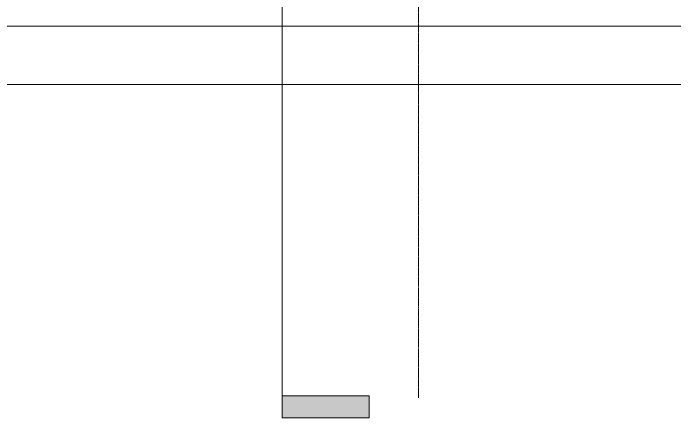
# Model space of a CAD drawing. Header units: inches. Extents: x 21826 to 32862, y -23296 to -20170.
# Drawn here: x 22378 to 23061, y -23296 to -22879 of the extents above; entities that cross this region are included whole.
import ezdxf

# ---------------------------------------------------------------- set-up
doc = ezdxf.new("R2010")
doc.units = ezdxf.units.IN
doc.header["$MEASUREMENT"] = 0
doc.linetypes.add('Grid Line 1_2_', pattern=[0.875, 0.5, -0.125, 0.125, -0.125])
for name, color, linetype, lineweight in [('Conc', 7, 'Continuous', 9), ('G-ANNO-SYMB', 111, 'Continuous', 9), ('S-GRID', 1, 'Continuous', 9)]:
    doc.layers.add(name, color=color, linetype=linetype, lineweight=lineweight)

# ---------------------------------------------------------------- blocks, each defined once
blk = doc.blocks.new('Section - 3_32_ x 3_8_-18514-Roof Plan')
at = {"layer": 'G-ANNO-SYMB'}
blk.add_hatch(color=256, dxfattribs=at).paths.add_polyline_path([(0, 0.375), (0, 0), (-0.09375, 0), (-0.09375, 0.375)], flags=0)
for p, q in [((0, 0.375), (-0.09375, 0.375)), ((-0.09375, 0.375), (-0.09375, 0)), ((0, 0), (0, 0.375)), ((-0.09375, 0), (0, 0))]:
    blk.add_line(p, q, dxfattribs=at)

msp = doc.modelspace()

# ---------------------------------------------------------------- linework, layer by layer
at = {"layer": 'Conc'}
for p, q in [((22135.02, -22892.07), (24082.77, -22892.07)), ((26282.99, -22952.07), (21940.38, -22952.07))]:
    msp.add_line(p, q, dxfattribs=at)
at = {"layer": 'G-ANNO-SYMB'}
msp.add_line((22655.71, -20315.1), (22655.71, -23273.87), dxfattribs=at)
at = {"layer": 'S-GRID', "linetype": 'Grid Line 1_2_'}
msp.add_line((22796.39, -23275.75), (22796.39, -20313.23), dxfattribs=at)

# ---------------------------------------------------------------- block references
at = {"layer": 'G-ANNO-SYMB', "extrusion": (0, 0, -1), "xscale": 239.9999999999998, "yscale": 239.9999999999998, "zscale": 239.9999999999998, "rotation": 90.00000000000053}
msp.add_blockref('Section - 3_32_ x 3_8_-18514-Roof Plan', (-22655.71, -23273.87), dxfattribs=at)

doc.saveas('drawing.dxf')
